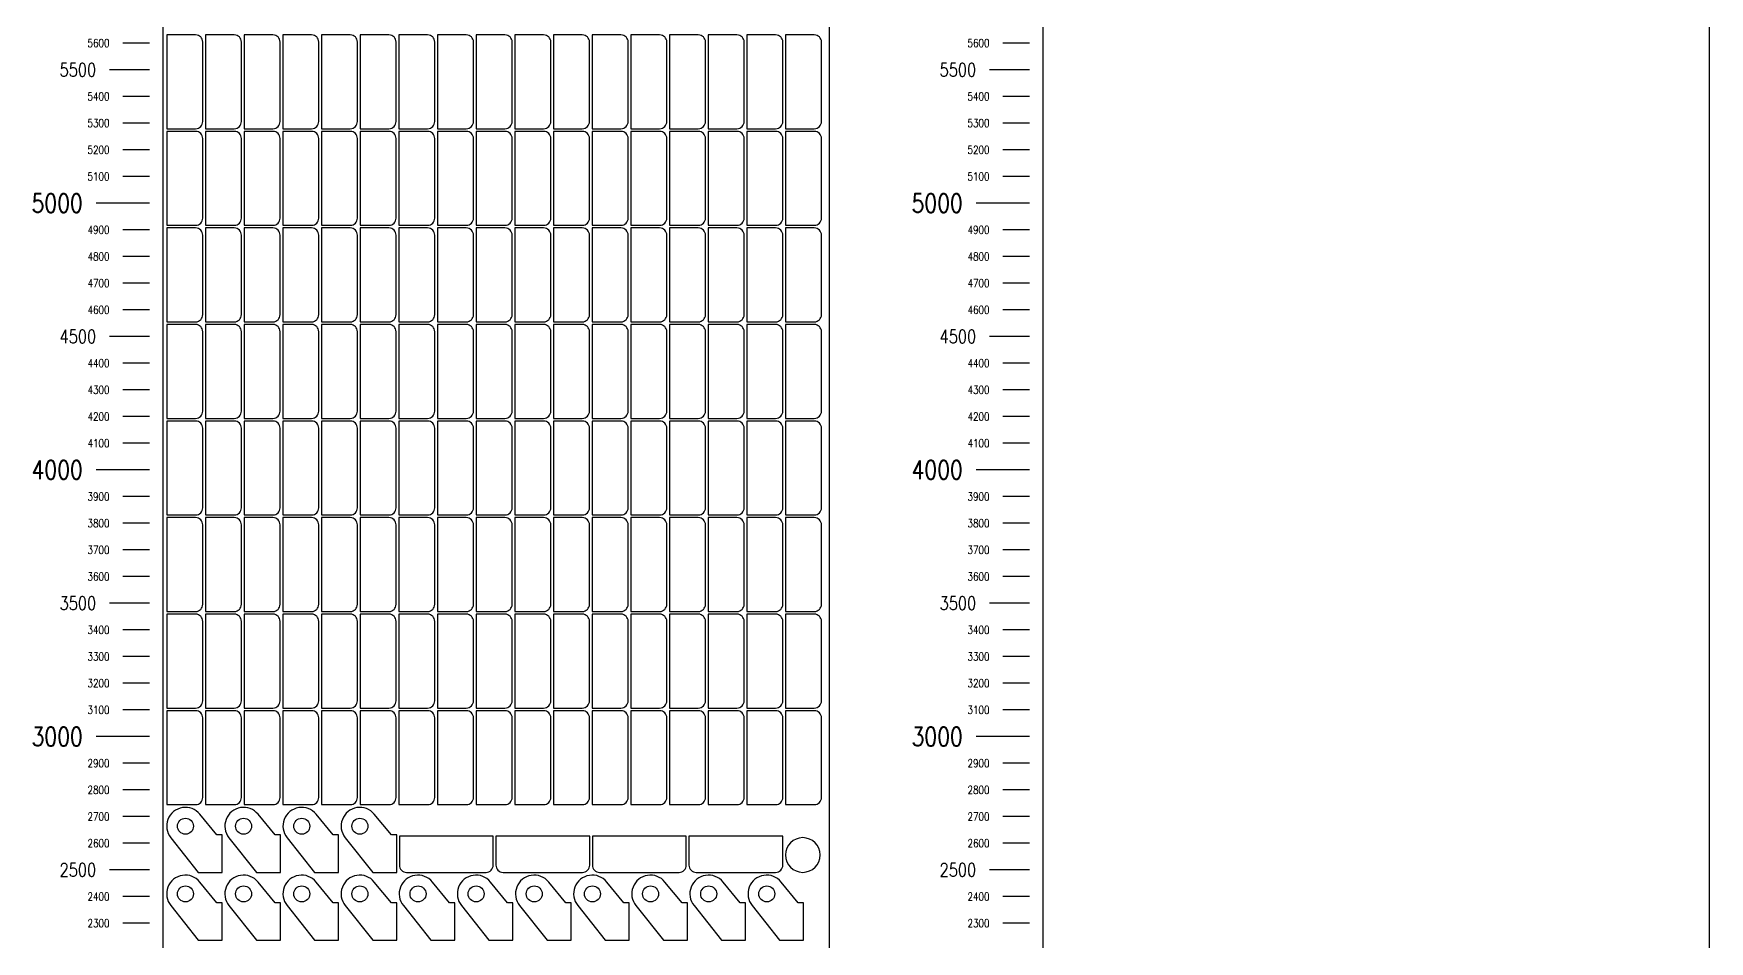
# Model space of a CAD drawing. Header units: millimetres. Extents: x 28039 to 145264, y 9873 to 40131.
# Drawn here: x 105331 to 111616, y 16627 to 20031 of the extents above; entities that cross this region are included whole.
import ezdxf
from ezdxf.enums import TextEntityAlignment as Align

# ---------------------------------------------------------------- set-up
doc = ezdxf.new("R2010")
doc.units = ezdxf.units.MM
doc.styles.add('EasyCutStyle', font='romans.shx', dxfattribs={"width": 0.8})

# ---------------------------------------------------------------- blocks, each defined once
blk = doc.blocks.new('LogoSheet_20474')
at = {"color": 2}
for p, q in [((-50, 5600), (-150, 5600)), ((-50, 5400), (-150, 5400)), ((-50, 5300), (-150, 5300)), ((-50, 5200), (-150, 5200)), ((-50, 5100), (-150, 5100)), ((-50, 4900), (-150, 4900)), ((-50, 4800), (-150, 4800)), ((-50, 4700), (-150, 4700)), ((-50, 4600), (-150, 4600)), ((-50, 4400), (-150, 4400)), ((-50, 4300), (-150, 4300)), ((-50, 4200), (-150, 4200)), ((-50, 4100), (-150, 4100)), ((-50, 3900), (-150, 3900)), ((-50, 3800), (-150, 3800)), ((-50, 3700), (-150, 3700)), ((-50, 3600), (-150, 3600)), ((-50, 3400), (-150, 3400)), ((-50, 3300), (-150, 3300)), ((-50, 3200), (-150, 3200)), ((-50, 3100), (-150, 3100)), ((-50, 2900), (-150, 2900)), ((-50, 2800), (-150, 2800)), ((-50, 2700), (-150, 2700)), ((-50, 2600), (-150, 2600)), ((-50, 2400), (-150, 2400)), ((-50, 2300), (-150, 2300))]:
    blk.add_line(p, q, dxfattribs=at)
at = {"color": 7}
for p, q in [((-50, 5500), (-200, 5500)), ((-50, 4500), (-200, 4500)), ((-50, 3500), (-200, 3500)), ((-50, 2500), (-200, 2500))]:
    blk.add_line(p, q, dxfattribs=at)
at = {"color": 1}
for p, q in [((-50, 5000), (-250, 5000)), ((-50, 4000), (-250, 4000)), ((-50, 3000), (-250, 3000))]:
    blk.add_line(p, q, dxfattribs=at)
at = {"color": 7, "style": 'EasyCutStyle', "width": 0.8}
for s, height, p in [('5600', 30, (-200, 5600)), ('5500', 50, (-250, 5500)), ('5400', 30, (-200, 5400)), ('5300', 30, (-200, 5300)), ('5200', 30, (-200, 5200)), ('5100', 30, (-200, 5100)), ('5000', 70, (-300, 5000)), ('4900', 30, (-200, 4900)), ('4800', 30, (-200, 4800)), ('4700', 30, (-200, 4700)), ('4600', 30, (-200, 4600)), ('4500', 50, (-250, 4500)), ('4400', 30, (-200, 4400)), ('4300', 30, (-200, 4300)), ('4200', 30, (-200, 4200)), ('4100', 30, (-200, 4100)), ('4000', 70, (-300, 4000)), ('3900', 30, (-200, 3900)), ('3800', 30, (-200, 3800)), ('3700', 30, (-200, 3700)), ('3600', 30, (-200, 3600)), ('3500', 50, (-250, 3500)), ('3400', 30, (-200, 3400)), ('3300', 30, (-200, 3300)), ('3200', 30, (-200, 3200)), ('3100', 30, (-200, 3100)), ('3000', 70, (-300, 3000)), ('2900', 30, (-200, 2900)), ('2800', 30, (-200, 2800)), ('2700', 30, (-200, 2700)), ('2600', 30, (-200, 2600)), ('2500', 50, (-250, 2500)), ('2400', 30, (-200, 2400)), ('2300', 30, (-200, 2300))]:
    blk.add_text(s, height=height, dxfattribs=at).set_placement(p, align=Align.MIDDLE_RIGHT)
at = {"style": 'EasyCutStyle', "width": 0.8}
for tag, p in [('MATERIAL_SHEET', (232.8, -612.4)), ('DIMENSION_SHEET', (232.8, -692.4)), ('THICKNESS_SHEET', (232.8, -772.4)), ('NAME_SHEET', (232.8, -852.4)), ('ID_SHEET', (232.8, -932.4))]:
    blk.add_attdef(tag, p, '', height=40, dxfattribs=at)
blk = doc.blocks.new('LogoSheet_33684')
at = {"color": 2}
for p, q in [((-50, 5600), (-150, 5600)), ((-50, 5400), (-150, 5400)), ((-50, 5300), (-150, 5300)), ((-50, 5200), (-150, 5200)), ((-50, 5100), (-150, 5100)), ((-50, 4900), (-150, 4900)), ((-50, 4800), (-150, 4800)), ((-50, 4700), (-150, 4700)), ((-50, 4600), (-150, 4600)), ((-50, 4400), (-150, 4400)), ((-50, 4300), (-150, 4300)), ((-50, 4200), (-150, 4200)), ((-50, 4100), (-150, 4100)), ((-50, 3900), (-150, 3900)), ((-50, 3800), (-150, 3800)), ((-50, 3700), (-150, 3700)), ((-50, 3600), (-150, 3600)), ((-50, 3400), (-150, 3400)), ((-50, 3300), (-150, 3300)), ((-50, 3200), (-150, 3200)), ((-50, 3100), (-150, 3100)), ((-50, 2900), (-150, 2900)), ((-50, 2800), (-150, 2800)), ((-50, 2700), (-150, 2700)), ((-50, 2600), (-150, 2600)), ((-50, 2400), (-150, 2400)), ((-50, 2300), (-150, 2300))]:
    blk.add_line(p, q, dxfattribs=at)
at = {"color": 7}
for p, q in [((-50, 5500), (-200, 5500)), ((-50, 4500), (-200, 4500)), ((-50, 3500), (-200, 3500)), ((-50, 2500), (-200, 2500))]:
    blk.add_line(p, q, dxfattribs=at)
at = {"color": 1}
for p, q in [((-50, 5000), (-250, 5000)), ((-50, 4000), (-250, 4000)), ((-50, 3000), (-250, 3000))]:
    blk.add_line(p, q, dxfattribs=at)
at = {"color": 7, "style": 'EasyCutStyle', "width": 0.8}
for s, height, p in [('5600', 30, (-200, 5600)), ('5500', 50, (-250, 5500)), ('5400', 30, (-200, 5400)), ('5300', 30, (-200, 5300)), ('5200', 30, (-200, 5200)), ('5100', 30, (-200, 5100)), ('5000', 70, (-300, 5000)), ('4900', 30, (-200, 4900)), ('4800', 30, (-200, 4800)), ('4700', 30, (-200, 4700)), ('4600', 30, (-200, 4600)), ('4500', 50, (-250, 4500)), ('4400', 30, (-200, 4400)), ('4300', 30, (-200, 4300)), ('4200', 30, (-200, 4200)), ('4100', 30, (-200, 4100)), ('4000', 70, (-300, 4000)), ('3900', 30, (-200, 3900)), ('3800', 30, (-200, 3800)), ('3700', 30, (-200, 3700)), ('3600', 30, (-200, 3600)), ('3500', 50, (-250, 3500)), ('3400', 30, (-200, 3400)), ('3300', 30, (-200, 3300)), ('3200', 30, (-200, 3200)), ('3100', 30, (-200, 3100)), ('3000', 70, (-300, 3000)), ('2900', 30, (-200, 2900)), ('2800', 30, (-200, 2800)), ('2700', 30, (-200, 2700)), ('2600', 30, (-200, 2600)), ('2500', 50, (-250, 2500)), ('2400', 30, (-200, 2400)), ('2300', 30, (-200, 2300))]:
    blk.add_text(s, height=height, dxfattribs=at).set_placement(p, align=Align.MIDDLE_RIGHT)
at = {"style": 'EasyCutStyle', "width": 0.8}
for tag, p in [('MATERIAL_SHEET', (232.8, -612.4)), ('DIMENSION_SHEET', (232.8, -692.4)), ('THICKNESS_SHEET', (232.8, -772.4)), ('NAME_SHEET', (232.8, -852.4)), ('ID_SHEET', (232.8, -932.4))]:
    blk.add_attdef(tag, p, '', height=40, dxfattribs=at)

msp = doc.modelspace()

# ---------------------------------------------------------------- linework, layer by layer
at = {"color": 34, "true_color": 0x945a17}
for points in [[(105815.9, 14395.1), (108315.9, 14395.1), (108315.9, 26395.1), (105815.9, 26395.1)], [(109115.9, 14395.1), (111615.9, 14395.1), (111615.9, 26395.1), (109115.9, 26395.1)]]:
    msp.add_lwpolyline(points, close=True, dxfattribs=at)
at = {"color": 2, "elevation": 0}
for points in [[(105938.9, 19674.1, 0.414214), (105965.9, 19701.1), (105965.9, 19999.1, 0.414214), (105938.9, 20026.1), (105830.9, 20026.1), (105830.9, 19674.1)], [(106083.9, 19674.1, 0.414214), (106110.9, 19701.1), (106110.9, 19999.1, 0.414214), (106083.9, 20026.1), (105975.9, 20026.1), (105975.9, 19674.1)], [(106228.9, 19674.1, 0.414214), (106255.9, 19701.1), (106255.9, 19999.1, 0.414214), (106228.9, 20026.1), (106120.9, 20026.1), (106120.9, 19674.1)], [(106373.9, 19674.1, 0.414214), (106400.9, 19701.1), (106400.9, 19999.1, 0.414214), (106373.9, 20026.1), (106265.9, 20026.1), (106265.9, 19674.1)], [(106518.9, 19674.1, 0.414214), (106545.9, 19701.1), (106545.9, 19999.1, 0.414214), (106518.9, 20026.1), (106410.9, 20026.1), (106410.9, 19674.1)], [(106663.9, 19674.1, 0.414214), (106690.9, 19701.1), (106690.9, 19999.1, 0.414214), (106663.9, 20026.1), (106555.9, 20026.1), (106555.9, 19674.1)], [(106808.9, 19674.1, 0.414214), (106835.9, 19701.1), (106835.9, 19999.1, 0.414214), (106808.9, 20026.1), (106700.9, 20026.1), (106700.9, 19674.1)], [(106953.9, 19674.1, 0.414214), (106980.9, 19701.1), (106980.9, 19999.1, 0.414214), (106953.9, 20026.1), (106845.9, 20026.1), (106845.9, 19674.1)], [(107098.9, 19674.1, 0.414214), (107125.9, 19701.1), (107125.9, 19999.1, 0.414214), (107098.9, 20026.1), (106990.9, 20026.1), (106990.9, 19674.1)], [(107243.9, 19674.1, 0.414214), (107270.9, 19701.1), (107270.9, 19999.1, 0.414214), (107243.9, 20026.1), (107135.9, 20026.1), (107135.9, 19674.1)], [(107388.9, 19674.1, 0.414214), (107415.9, 19701.1), (107415.9, 19999.1, 0.414214), (107388.9, 20026.1), (107280.9, 20026.1), (107280.9, 19674.1)], [(107533.9, 19674.1, 0.414214), (107560.9, 19701.1), (107560.9, 19999.1, 0.414214), (107533.9, 20026.1), (107425.9, 20026.1), (107425.9, 19674.1)], [(107678.9, 19674.1, 0.414214), (107705.9, 19701.1), (107705.9, 19999.1, 0.414214), (107678.9, 20026.1), (107570.9, 20026.1), (107570.9, 19674.1)], [(107823.9, 19674.1, 0.414214), (107850.9, 19701.1), (107850.9, 19999.1, 0.414214), (107823.9, 20026.1), (107715.9, 20026.1), (107715.9, 19674.1)], [(107968.9, 19674.1, 0.414214), (107995.9, 19701.1), (107995.9, 19999.1, 0.414214), (107968.9, 20026.1), (107860.9, 20026.1), (107860.9, 19674.1)], [(108113.9, 19674.1, 0.414214), (108140.9, 19701.1), (108140.9, 19999.1, 0.414214), (108113.9, 20026.1), (108005.9, 20026.1), (108005.9, 19674.1)], [(108258.9, 19674.1, 0.414214), (108285.9, 19701.1), (108285.9, 19999.1, 0.414214), (108258.9, 20026.1), (108150.9, 20026.1), (108150.9, 19674.1)], [(105938.9, 19312.1, 0.414214), (105965.9, 19339.1), (105965.9, 19637.1, 0.414214), (105938.9, 19664.1), (105830.9, 19664.1), (105830.9, 19312.1)], [(106083.9, 19312.1, 0.414214), (106110.9, 19339.1), (106110.9, 19637.1, 0.414214), (106083.9, 19664.1), (105975.9, 19664.1), (105975.9, 19312.1)], [(106228.9, 19312.1, 0.414214), (106255.9, 19339.1), (106255.9, 19637.1, 0.414214), (106228.9, 19664.1), (106120.9, 19664.1), (106120.9, 19312.1)], [(106373.9, 19312.1, 0.414214), (106400.9, 19339.1), (106400.9, 19637.1, 0.414214), (106373.9, 19664.1), (106265.9, 19664.1), (106265.9, 19312.1)], [(106518.9, 19312.1, 0.414214), (106545.9, 19339.1), (106545.9, 19637.1, 0.414214), (106518.9, 19664.1), (106410.9, 19664.1), (106410.9, 19312.1)], [(106663.9, 19312.1, 0.414214), (106690.9, 19339.1), (106690.9, 19637.1, 0.414214), (106663.9, 19664.1), (106555.9, 19664.1), (106555.9, 19312.1)], [(106808.9, 19312.1, 0.414214), (106835.9, 19339.1), (106835.9, 19637.1, 0.414214), (106808.9, 19664.1), (106700.9, 19664.1), (106700.9, 19312.1)], [(106953.9, 19312.1, 0.414214), (106980.9, 19339.1), (106980.9, 19637.1, 0.414214), (106953.9, 19664.1), (106845.9, 19664.1), (106845.9, 19312.1)], [(107098.9, 19312.1, 0.414214), (107125.9, 19339.1), (107125.9, 19637.1, 0.414214), (107098.9, 19664.1), (106990.9, 19664.1), (106990.9, 19312.1)], [(107243.9, 19312.1, 0.414214), (107270.9, 19339.1), (107270.9, 19637.1, 0.414214), (107243.9, 19664.1), (107135.9, 19664.1), (107135.9, 19312.1)], [(107388.9, 19312.1, 0.414214), (107415.9, 19339.1), (107415.9, 19637.1, 0.414214), (107388.9, 19664.1), (107280.9, 19664.1), (107280.9, 19312.1)], [(107533.9, 19312.1, 0.414214), (107560.9, 19339.1), (107560.9, 19637.1, 0.414214), (107533.9, 19664.1), (107425.9, 19664.1), (107425.9, 19312.1)], [(107678.9, 19312.1, 0.414214), (107705.9, 19339.1), (107705.9, 19637.1, 0.414214), (107678.9, 19664.1), (107570.9, 19664.1), (107570.9, 19312.1)], [(107823.9, 19312.1, 0.414214), (107850.9, 19339.1), (107850.9, 19637.1, 0.414214), (107823.9, 19664.1), (107715.9, 19664.1), (107715.9, 19312.1)], [(107968.9, 19312.1, 0.414214), (107995.9, 19339.1), (107995.9, 19637.1, 0.414214), (107968.9, 19664.1), (107860.9, 19664.1), (107860.9, 19312.1)], [(108113.9, 19312.1, 0.414214), (108140.9, 19339.1), (108140.9, 19637.1, 0.414214), (108113.9, 19664.1), (108005.9, 19664.1), (108005.9, 19312.1)], [(108258.9, 19312.1, 0.414214), (108285.9, 19339.1), (108285.9, 19637.1, 0.414214), (108258.9, 19664.1), (108150.9, 19664.1), (108150.9, 19312.1)], [(105938.9, 18950.1, 0.414214), (105965.9, 18977.1), (105965.9, 19275.1, 0.414214), (105938.9, 19302.1), (105830.9, 19302.1), (105830.9, 18950.1)], [(106083.9, 18950.1, 0.414214), (106110.9, 18977.1), (106110.9, 19275.1, 0.414214), (106083.9, 19302.1), (105975.9, 19302.1), (105975.9, 18950.1)], [(106228.9, 18950.1, 0.414214), (106255.9, 18977.1), (106255.9, 19275.1, 0.414214), (106228.9, 19302.1), (106120.9, 19302.1), (106120.9, 18950.1)], [(106373.9, 18950.1, 0.414214), (106400.9, 18977.1), (106400.9, 19275.1, 0.414214), (106373.9, 19302.1), (106265.9, 19302.1), (106265.9, 18950.1)], [(106518.9, 18950.1, 0.414214), (106545.9, 18977.1), (106545.9, 19275.1, 0.414214), (106518.9, 19302.1), (106410.9, 19302.1), (106410.9, 18950.1)], [(106663.9, 18950.1, 0.414214), (106690.9, 18977.1), (106690.9, 19275.1, 0.414214), (106663.9, 19302.1), (106555.9, 19302.1), (106555.9, 18950.1)], [(106808.9, 18950.1, 0.414214), (106835.9, 18977.1), (106835.9, 19275.1, 0.414214), (106808.9, 19302.1), (106700.9, 19302.1), (106700.9, 18950.1)], [(106953.9, 18950.1, 0.414214), (106980.9, 18977.1), (106980.9, 19275.1, 0.414214), (106953.9, 19302.1), (106845.9, 19302.1), (106845.9, 18950.1)], [(107098.9, 18950.1, 0.414214), (107125.9, 18977.1), (107125.9, 19275.1, 0.414214), (107098.9, 19302.1), (106990.9, 19302.1), (106990.9, 18950.1)], [(107243.9, 18950.1, 0.414214), (107270.9, 18977.1), (107270.9, 19275.1, 0.414214), (107243.9, 19302.1), (107135.9, 19302.1), (107135.9, 18950.1)], [(107388.9, 18950.1, 0.414214), (107415.9, 18977.1), (107415.9, 19275.1, 0.414214), (107388.9, 19302.1), (107280.9, 19302.1), (107280.9, 18950.1)], [(107533.9, 18950.1, 0.414214), (107560.9, 18977.1), (107560.9, 19275.1, 0.414214), (107533.9, 19302.1), (107425.9, 19302.1), (107425.9, 18950.1)], [(107678.9, 18950.1, 0.414214), (107705.9, 18977.1), (107705.9, 19275.1, 0.414214), (107678.9, 19302.1), (107570.9, 19302.1), (107570.9, 18950.1)], [(107823.9, 18950.1, 0.414214), (107850.9, 18977.1), (107850.9, 19275.1, 0.414214), (107823.9, 19302.1), (107715.9, 19302.1), (107715.9, 18950.1)], [(107968.9, 18950.1, 0.414214), (107995.9, 18977.1), (107995.9, 19275.1, 0.414214), (107968.9, 19302.1), (107860.9, 19302.1), (107860.9, 18950.1)], [(108113.9, 18950.1, 0.414214), (108140.9, 18977.1), (108140.9, 19275.1, 0.414214), (108113.9, 19302.1), (108005.9, 19302.1), (108005.9, 18950.1)], [(108258.9, 18950.1, 0.414214), (108285.9, 18977.1), (108285.9, 19275.1, 0.414214), (108258.9, 19302.1), (108150.9, 19302.1), (108150.9, 18950.1)], [(105938.9, 18588.1, 0.414214), (105965.9, 18615.1), (105965.9, 18913.1, 0.414214), (105938.9, 18940.1), (105830.9, 18940.1), (105830.9, 18588.1)], [(106083.9, 18588.1, 0.414214), (106110.9, 18615.1), (106110.9, 18913.1, 0.414214), (106083.9, 18940.1), (105975.9, 18940.1), (105975.9, 18588.1)], [(106228.9, 18588.1, 0.414214), (106255.9, 18615.1), (106255.9, 18913.1, 0.414214), (106228.9, 18940.1), (106120.9, 18940.1), (106120.9, 18588.1)], [(106373.9, 18588.1, 0.414214), (106400.9, 18615.1), (106400.9, 18913.1, 0.414214), (106373.9, 18940.1), (106265.9, 18940.1), (106265.9, 18588.1)], [(106518.9, 18588.1, 0.414214), (106545.9, 18615.1), (106545.9, 18913.1, 0.414214), (106518.9, 18940.1), (106410.9, 18940.1), (106410.9, 18588.1)], [(106663.9, 18588.1, 0.414214), (106690.9, 18615.1), (106690.9, 18913.1, 0.414214), (106663.9, 18940.1), (106555.9, 18940.1), (106555.9, 18588.1)], [(106808.9, 18588.1, 0.414214), (106835.9, 18615.1), (106835.9, 18913.1, 0.414214), (106808.9, 18940.1), (106700.9, 18940.1), (106700.9, 18588.1)], [(106953.9, 18588.1, 0.414214), (106980.9, 18615.1), (106980.9, 18913.1, 0.414214), (106953.9, 18940.1), (106845.9, 18940.1), (106845.9, 18588.1)], [(107098.9, 18588.1, 0.414214), (107125.9, 18615.1), (107125.9, 18913.1, 0.414214), (107098.9, 18940.1), (106990.9, 18940.1), (106990.9, 18588.1)], [(107243.9, 18588.1, 0.414214), (107270.9, 18615.1), (107270.9, 18913.1, 0.414214), (107243.9, 18940.1), (107135.9, 18940.1), (107135.9, 18588.1)], [(107388.9, 18588.1, 0.414214), (107415.9, 18615.1), (107415.9, 18913.1, 0.414214), (107388.9, 18940.1), (107280.9, 18940.1), (107280.9, 18588.1)], [(107533.9, 18588.1, 0.414214), (107560.9, 18615.1), (107560.9, 18913.1, 0.414214), (107533.9, 18940.1), (107425.9, 18940.1), (107425.9, 18588.1)], [(107678.9, 18588.1, 0.414214), (107705.9, 18615.1), (107705.9, 18913.1, 0.414214), (107678.9, 18940.1), (107570.9, 18940.1), (107570.9, 18588.1)], [(107823.9, 18588.1, 0.414214), (107850.9, 18615.1), (107850.9, 18913.1, 0.414214), (107823.9, 18940.1), (107715.9, 18940.1), (107715.9, 18588.1)], [(107968.9, 18588.1, 0.414214), (107995.9, 18615.1), (107995.9, 18913.1, 0.414214), (107968.9, 18940.1), (107860.9, 18940.1), (107860.9, 18588.1)], [(108113.9, 18588.1, 0.414214), (108140.9, 18615.1), (108140.9, 18913.1, 0.414214), (108113.9, 18940.1), (108005.9, 18940.1), (108005.9, 18588.1)], [(108258.9, 18588.1, 0.414214), (108285.9, 18615.1), (108285.9, 18913.1, 0.414214), (108258.9, 18940.1), (108150.9, 18940.1), (108150.9, 18588.1)], [(105938.9, 18226.1, 0.414214), (105965.9, 18253.1), (105965.9, 18551.1, 0.414214), (105938.9, 18578.1), (105830.9, 18578.1), (105830.9, 18226.1)], [(106083.9, 18226.1, 0.414214), (106110.9, 18253.1), (106110.9, 18551.1, 0.414214), (106083.9, 18578.1), (105975.9, 18578.1), (105975.9, 18226.1)], [(106228.9, 18226.1, 0.414214), (106255.9, 18253.1), (106255.9, 18551.1, 0.414214), (106228.9, 18578.1), (106120.9, 18578.1), (106120.9, 18226.1)], [(106373.9, 18226.1, 0.414214), (106400.9, 18253.1), (106400.9, 18551.1, 0.414214), (106373.9, 18578.1), (106265.9, 18578.1), (106265.9, 18226.1)], [(106518.9, 18226.1, 0.414214), (106545.9, 18253.1), (106545.9, 18551.1, 0.414214), (106518.9, 18578.1), (106410.9, 18578.1), (106410.9, 18226.1)], [(106663.9, 18226.1, 0.414214), (106690.9, 18253.1), (106690.9, 18551.1, 0.414214), (106663.9, 18578.1), (106555.9, 18578.1), (106555.9, 18226.1)], [(106808.9, 18226.1, 0.414214), (106835.9, 18253.1), (106835.9, 18551.1, 0.414214), (106808.9, 18578.1), (106700.9, 18578.1), (106700.9, 18226.1)], [(106953.9, 18226.1, 0.414214), (106980.9, 18253.1), (106980.9, 18551.1, 0.414214), (106953.9, 18578.1), (106845.9, 18578.1), (106845.9, 18226.1)], [(107098.9, 18226.1, 0.414214), (107125.9, 18253.1), (107125.9, 18551.1, 0.414214), (107098.9, 18578.1), (106990.9, 18578.1), (106990.9, 18226.1)], [(107243.9, 18226.1, 0.414214), (107270.9, 18253.1), (107270.9, 18551.1, 0.414214), (107243.9, 18578.1), (107135.9, 18578.1), (107135.9, 18226.1)], [(107388.9, 18226.1, 0.414214), (107415.9, 18253.1), (107415.9, 18551.1, 0.414214), (107388.9, 18578.1), (107280.9, 18578.1), (107280.9, 18226.1)], [(107533.9, 18226.1, 0.414214), (107560.9, 18253.1), (107560.9, 18551.1, 0.414214), (107533.9, 18578.1), (107425.9, 18578.1), (107425.9, 18226.1)], [(107678.9, 18226.1, 0.414214), (107705.9, 18253.1), (107705.9, 18551.1, 0.414214), (107678.9, 18578.1), (107570.9, 18578.1), (107570.9, 18226.1)], [(107823.9, 18226.1, 0.414214), (107850.9, 18253.1), (107850.9, 18551.1, 0.414214), (107823.9, 18578.1), (107715.9, 18578.1), (107715.9, 18226.1)], [(107968.9, 18226.1, 0.414214), (107995.9, 18253.1), (107995.9, 18551.1, 0.414214), (107968.9, 18578.1), (107860.9, 18578.1), (107860.9, 18226.1)], [(108113.9, 18226.1, 0.414214), (108140.9, 18253.1), (108140.9, 18551.1, 0.414214), (108113.9, 18578.1), (108005.9, 18578.1), (108005.9, 18226.1)], [(108258.9, 18226.1, 0.414214), (108285.9, 18253.1), (108285.9, 18551.1, 0.414214), (108258.9, 18578.1), (108150.9, 18578.1), (108150.9, 18226.1)], [(105938.9, 17864.1, 0.414214), (105965.9, 17891.1), (105965.9, 18189.1, 0.414214), (105938.9, 18216.1), (105830.9, 18216.1), (105830.9, 17864.1)], [(106083.9, 17864.1, 0.414214), (106110.9, 17891.1), (106110.9, 18189.1, 0.414214), (106083.9, 18216.1), (105975.9, 18216.1), (105975.9, 17864.1)], [(106228.9, 17864.1, 0.414214), (106255.9, 17891.1), (106255.9, 18189.1, 0.414214), (106228.9, 18216.1), (106120.9, 18216.1), (106120.9, 17864.1)], [(106373.9, 17864.1, 0.414214), (106400.9, 17891.1), (106400.9, 18189.1, 0.414214), (106373.9, 18216.1), (106265.9, 18216.1), (106265.9, 17864.1)], [(106518.9, 17864.1, 0.414214), (106545.9, 17891.1), (106545.9, 18189.1, 0.414214), (106518.9, 18216.1), (106410.9, 18216.1), (106410.9, 17864.1)], [(106663.9, 17864.1, 0.414214), (106690.9, 17891.1), (106690.9, 18189.1, 0.414214), (106663.9, 18216.1), (106555.9, 18216.1), (106555.9, 17864.1)], [(106808.9, 17864.1, 0.414214), (106835.9, 17891.1), (106835.9, 18189.1, 0.414214), (106808.9, 18216.1), (106700.9, 18216.1), (106700.9, 17864.1)], [(106953.9, 17864.1, 0.414214), (106980.9, 17891.1), (106980.9, 18189.1, 0.414214), (106953.9, 18216.1), (106845.9, 18216.1), (106845.9, 17864.1)], [(107098.9, 17864.1, 0.414214), (107125.9, 17891.1), (107125.9, 18189.1, 0.414214), (107098.9, 18216.1), (106990.9, 18216.1), (106990.9, 17864.1)], [(107243.9, 17864.1, 0.414214), (107270.9, 17891.1), (107270.9, 18189.1, 0.414214), (107243.9, 18216.1), (107135.9, 18216.1), (107135.9, 17864.1)], [(107388.9, 17864.1, 0.414214), (107415.9, 17891.1), (107415.9, 18189.1, 0.414214), (107388.9, 18216.1), (107280.9, 18216.1), (107280.9, 17864.1)], [(107533.9, 17864.1, 0.414214), (107560.9, 17891.1), (107560.9, 18189.1, 0.414214), (107533.9, 18216.1), (107425.9, 18216.1), (107425.9, 17864.1)], [(107678.9, 17864.1, 0.414214), (107705.9, 17891.1), (107705.9, 18189.1, 0.414214), (107678.9, 18216.1), (107570.9, 18216.1), (107570.9, 17864.1)], [(107823.9, 17864.1, 0.414214), (107850.9, 17891.1), (107850.9, 18189.1, 0.414214), (107823.9, 18216.1), (107715.9, 18216.1), (107715.9, 17864.1)], [(107968.9, 17864.1, 0.414214), (107995.9, 17891.1), (107995.9, 18189.1, 0.414214), (107968.9, 18216.1), (107860.9, 18216.1), (107860.9, 17864.1)], [(108113.9, 17864.1, 0.414214), (108140.9, 17891.1), (108140.9, 18189.1, 0.414214), (108113.9, 18216.1), (108005.9, 18216.1), (108005.9, 17864.1)], [(108258.9, 17864.1, 0.414214), (108285.9, 17891.1), (108285.9, 18189.1, 0.414214), (108258.9, 18216.1), (108150.9, 18216.1), (108150.9, 17864.1)], [(105938.9, 17502.1, 0.414214), (105965.9, 17529.1), (105965.9, 17827.1, 0.414214), (105938.9, 17854.1), (105830.9, 17854.1), (105830.9, 17502.1)], [(106083.9, 17502.1, 0.414214), (106110.9, 17529.1), (106110.9, 17827.1, 0.414214), (106083.9, 17854.1), (105975.9, 17854.1), (105975.9, 17502.1)], [(106228.9, 17502.1, 0.414214), (106255.9, 17529.1), (106255.9, 17827.1, 0.414214), (106228.9, 17854.1), (106120.9, 17854.1), (106120.9, 17502.1)], [(106373.9, 17502.1, 0.414214), (106400.9, 17529.1), (106400.9, 17827.1, 0.414214), (106373.9, 17854.1), (106265.9, 17854.1), (106265.9, 17502.1)], [(106518.9, 17502.1, 0.414214), (106545.9, 17529.1), (106545.9, 17827.1, 0.414214), (106518.9, 17854.1), (106410.9, 17854.1), (106410.9, 17502.1)], [(106663.9, 17502.1, 0.414214), (106690.9, 17529.1), (106690.9, 17827.1, 0.414214), (106663.9, 17854.1), (106555.9, 17854.1), (106555.9, 17502.1)], [(106808.9, 17502.1, 0.414214), (106835.9, 17529.1), (106835.9, 17827.1, 0.414214), (106808.9, 17854.1), (106700.9, 17854.1), (106700.9, 17502.1)], [(106953.9, 17502.1, 0.414214), (106980.9, 17529.1), (106980.9, 17827.1, 0.414214), (106953.9, 17854.1), (106845.9, 17854.1), (106845.9, 17502.1)], [(107098.9, 17502.1, 0.414214), (107125.9, 17529.1), (107125.9, 17827.1, 0.414214), (107098.9, 17854.1), (106990.9, 17854.1), (106990.9, 17502.1)], [(107243.9, 17502.1, 0.414214), (107270.9, 17529.1), (107270.9, 17827.1, 0.414214), (107243.9, 17854.1), (107135.9, 17854.1), (107135.9, 17502.1)], [(107388.9, 17502.1, 0.414214), (107415.9, 17529.1), (107415.9, 17827.1, 0.414214), (107388.9, 17854.1), (107280.9, 17854.1), (107280.9, 17502.1)], [(107533.9, 17502.1, 0.414214), (107560.9, 17529.1), (107560.9, 17827.1, 0.414214), (107533.9, 17854.1), (107425.9, 17854.1), (107425.9, 17502.1)], [(107678.9, 17502.1, 0.414214), (107705.9, 17529.1), (107705.9, 17827.1, 0.414214), (107678.9, 17854.1), (107570.9, 17854.1), (107570.9, 17502.1)], [(107823.9, 17502.1, 0.414214), (107850.9, 17529.1), (107850.9, 17827.1, 0.414214), (107823.9, 17854.1), (107715.9, 17854.1), (107715.9, 17502.1)], [(107968.9, 17502.1, 0.414214), (107995.9, 17529.1), (107995.9, 17827.1, 0.414214), (107968.9, 17854.1), (107860.9, 17854.1), (107860.9, 17502.1)], [(108113.9, 17502.1, 0.414214), (108140.9, 17529.1), (108140.9, 17827.1, 0.414214), (108113.9, 17854.1), (108005.9, 17854.1), (108005.9, 17502.1)], [(108258.9, 17502.1, 0.414214), (108285.9, 17529.1), (108285.9, 17827.1, 0.414214), (108258.9, 17854.1), (108150.9, 17854.1), (108150.9, 17502.1)], [(105938.9, 17140.1, 0.414214), (105965.9, 17167.1), (105965.9, 17465.1, 0.414214), (105938.9, 17492.1), (105830.9, 17492.1), (105830.9, 17140.1)], [(106083.9, 17140.1, 0.414214), (106110.9, 17167.1), (106110.9, 17465.1, 0.414214), (106083.9, 17492.1), (105975.9, 17492.1), (105975.9, 17140.1)], [(106228.9, 17140.1, 0.414214), (106255.9, 17167.1), (106255.9, 17465.1, 0.414214), (106228.9, 17492.1), (106120.9, 17492.1), (106120.9, 17140.1)], [(106373.9, 17140.1, 0.414214), (106400.9, 17167.1), (106400.9, 17465.1, 0.414214), (106373.9, 17492.1), (106265.9, 17492.1), (106265.9, 17140.1)], [(106518.9, 17140.1, 0.414214), (106545.9, 17167.1), (106545.9, 17465.1, 0.414214), (106518.9, 17492.1), (106410.9, 17492.1), (106410.9, 17140.1)], [(106663.9, 17140.1, 0.414214), (106690.9, 17167.1), (106690.9, 17465.1, 0.414214), (106663.9, 17492.1), (106555.9, 17492.1), (106555.9, 17140.1)], [(106808.9, 17140.1, 0.414214), (106835.9, 17167.1), (106835.9, 17465.1, 0.414214), (106808.9, 17492.1), (106700.9, 17492.1), (106700.9, 17140.1)], [(106953.9, 17140.1, 0.414214), (106980.9, 17167.1), (106980.9, 17465.1, 0.414214), (106953.9, 17492.1), (106845.9, 17492.1), (106845.9, 17140.1)], [(107098.9, 17140.1, 0.414214), (107125.9, 17167.1), (107125.9, 17465.1, 0.414214), (107098.9, 17492.1), (106990.9, 17492.1), (106990.9, 17140.1)], [(107243.9, 17140.1, 0.414214), (107270.9, 17167.1), (107270.9, 17465.1, 0.414214), (107243.9, 17492.1), (107135.9, 17492.1), (107135.9, 17140.1)], [(107388.9, 17140.1, 0.414214), (107415.9, 17167.1), (107415.9, 17465.1, 0.414214), (107388.9, 17492.1), (107280.9, 17492.1), (107280.9, 17140.1)], [(107533.9, 17140.1, 0.414214), (107560.9, 17167.1), (107560.9, 17465.1, 0.414214), (107533.9, 17492.1), (107425.9, 17492.1), (107425.9, 17140.1)], [(107678.9, 17140.1, 0.414214), (107705.9, 17167.1), (107705.9, 17465.1, 0.414214), (107678.9, 17492.1), (107570.9, 17492.1), (107570.9, 17140.1)], [(107823.9, 17140.1, 0.414214), (107850.9, 17167.1), (107850.9, 17465.1, 0.414214), (107823.9, 17492.1), (107715.9, 17492.1), (107715.9, 17140.1)], [(107968.9, 17140.1, 0.414214), (107995.9, 17167.1), (107995.9, 17465.1, 0.414214), (107968.9, 17492.1), (107860.9, 17492.1), (107860.9, 17140.1)], [(108113.9, 17140.1, 0.414214), (108140.9, 17167.1), (108140.9, 17465.1, 0.414214), (108113.9, 17492.1), (108005.9, 17492.1), (108005.9, 17140.1)], [(108258.9, 17140.1, 0.414214), (108285.9, 17167.1), (108285.9, 17465.1, 0.414214), (108258.9, 17492.1), (108150.9, 17492.1), (108150.9, 17140.1)], [(105846.1, 17015.6), (105948.9, 16886.1), (106038.9, 16886.1), (106038.9, 17026.1), (106018.9, 17026.1), (105954.9, 17103.7, 1)], [(106064.1, 17015.6), (106166.9, 16886.1), (106256.9, 16886.1), (106256.9, 17026.1), (106236.9, 17026.1), (106172.9, 17103.7, 1)], [(106282.1, 17015.6), (106384.9, 16886.1), (106474.9, 16886.1), (106474.9, 17026.1), (106454.9, 17026.1), (106390.9, 17103.7, 1)], [(106500.1, 17015.6), (106602.9, 16886.1), (106692.9, 16886.1), (106692.9, 17026.1), (106672.9, 17026.1), (106608.9, 17103.7, 1)], [(106702.9, 16913.1, 0.414214), (106729.9, 16886.1), (107027.9, 16886.1, 0.414214), (107054.9, 16913.1), (107054.9, 17021.1), (106702.9, 17021.1)], [(107064.9, 16913.1, 0.414214), (107091.9, 16886.1), (107389.9, 16886.1, 0.414214), (107416.9, 16913.1), (107416.9, 17021.1), (107064.9, 17021.1)], [(107426.9, 16913.1, 0.414214), (107453.9, 16886.1), (107751.9, 16886.1, 0.414214), (107778.9, 16913.1), (107778.9, 17021.1), (107426.9, 17021.1)], [(107788.9, 16913.1, 0.414214), (107815.9, 16886.1), (108113.9, 16886.1, 0.414214), (108140.9, 16913.1), (108140.9, 17021.1), (107788.9, 17021.1)], [(108215.9, 16886.1, 1), (108215.9, 17016.1, 1)], [(105846.1, 16761.6), (105948.9, 16632.1), (106038.9, 16632.1), (106038.9, 16772.1), (106018.9, 16772.1), (105954.9, 16849.7, 1)], [(106064.1, 16761.6), (106166.9, 16632.1), (106256.9, 16632.1), (106256.9, 16772.1), (106236.9, 16772.1), (106172.9, 16849.7, 1)], [(106282.1, 16761.6), (106384.9, 16632.1), (106474.9, 16632.1), (106474.9, 16772.1), (106454.9, 16772.1), (106390.9, 16849.7, 1)], [(106500.1, 16761.6), (106602.9, 16632.1), (106692.9, 16632.1), (106692.9, 16772.1), (106672.9, 16772.1), (106608.9, 16849.7, 1)], [(106718.1, 16761.6), (106820.9, 16632.1), (106910.9, 16632.1), (106910.9, 16772.1), (106890.9, 16772.1), (106826.9, 16849.7, 1)], [(106936.1, 16761.6), (107038.9, 16632.1), (107128.9, 16632.1), (107128.9, 16772.1), (107108.9, 16772.1), (107044.9, 16849.7, 1)], [(107154.1, 16761.6), (107256.9, 16632.1), (107346.9, 16632.1), (107346.9, 16772.1), (107326.9, 16772.1), (107262.9, 16849.7, 1)], [(107372.1, 16761.6), (107474.9, 16632.1), (107564.9, 16632.1), (107564.9, 16772.1), (107544.9, 16772.1), (107480.9, 16849.7, 1)], [(107590.1, 16761.6), (107692.9, 16632.1), (107782.9, 16632.1), (107782.9, 16772.1), (107762.9, 16772.1), (107698.9, 16849.7, 1)], [(107808.1, 16761.6), (107910.9, 16632.1), (108000.9, 16632.1), (108000.9, 16772.1), (107980.9, 16772.1), (107916.9, 16849.7, 1)], [(108026.1, 16761.6), (108128.9, 16632.1), (108218.9, 16632.1), (108218.9, 16772.1), (108198.9, 16772.1), (108134.9, 16849.7, 1)]]:
    msp.add_lwpolyline(points, format="xyb", close=True, dxfattribs=at)
at = {"color": 4}
for centre in [(105900.9, 17059.1, 0), (106118.9, 17059.1, 0), (106336.9, 17059.1, 0), (106554.9, 17059.1, 0), (105900.9, 16805.1, 0), (106118.9, 16805.1, 0), (106336.9, 16805.1, 0), (106554.9, 16805.1, 0), (106772.9, 16805.1, 0), (106990.9, 16805.1, 0), (107208.9, 16805.1, 0), (107426.9, 16805.1, 0), (107644.9, 16805.1, 0), (107862.9, 16805.1, 0), (108080.9, 16805.1, 0)]:
    msp.add_circle(centre, 30, dxfattribs=at)

# ---------------------------------------------------------------- block references
for name, p in [('LogoSheet_20474', (105815.9, 14395.1)), ('LogoSheet_33684', (109115.9, 14395.1))]:
    msp.add_blockref(name, p)

doc.saveas('drawing.dxf')
